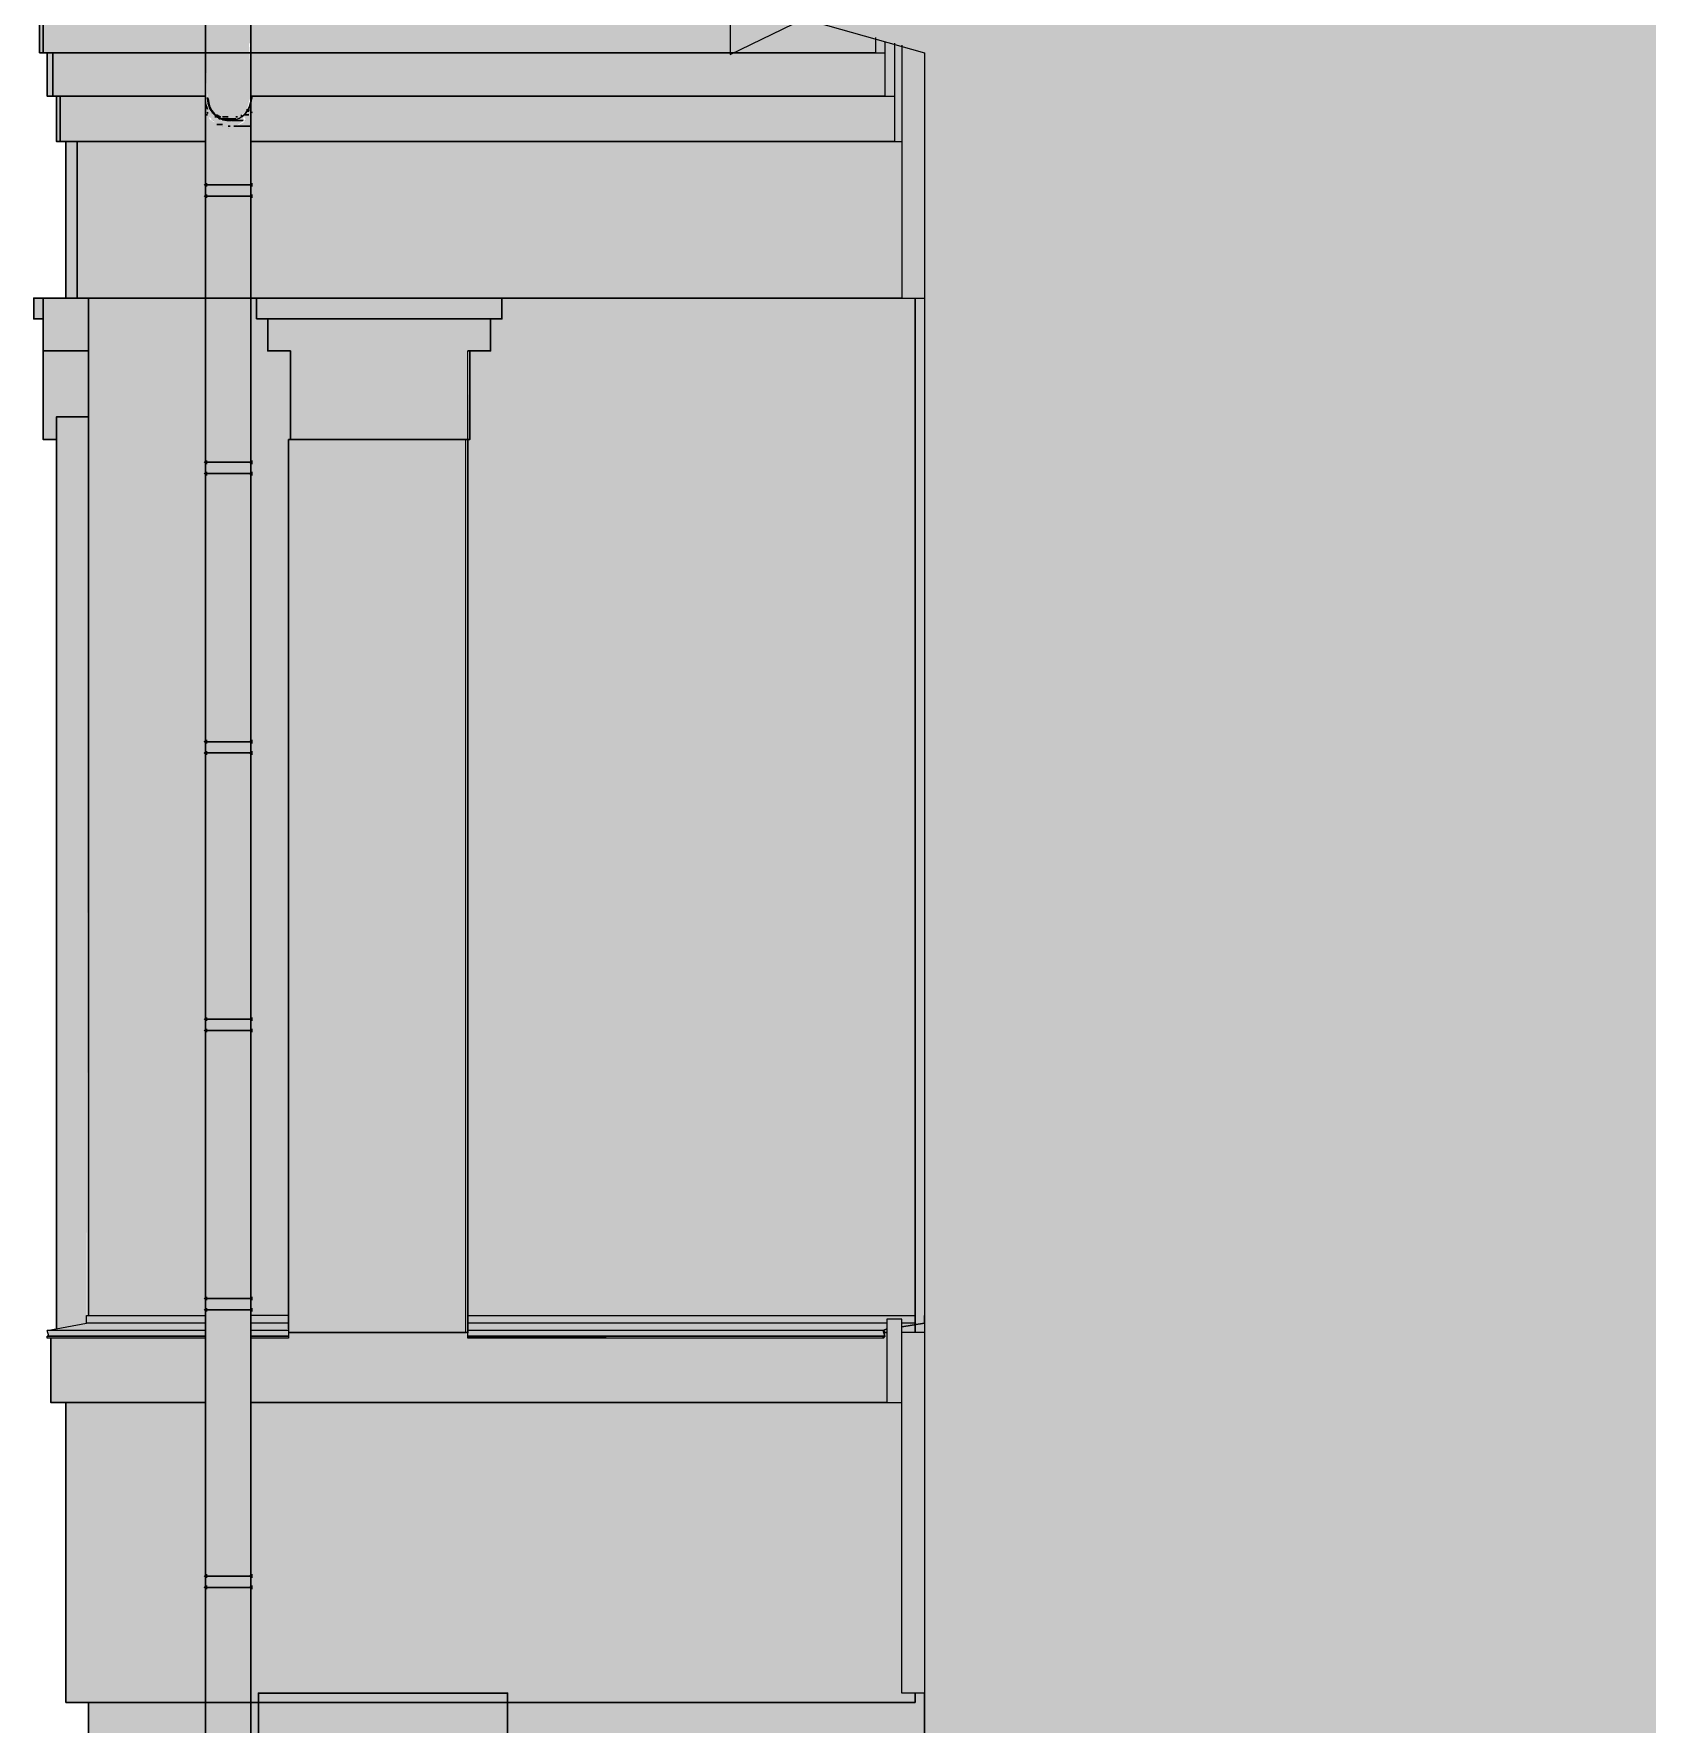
# Model space of a CAD drawing. Header units: millimetres. Extents: x -11345 to 411485, y -9810 to 73012.
# Drawn here: x 332451 to 336070, y 11413 to 15204 of the extents above; entities that cross this region are included whole.
import ezdxf

# ---------------------------------------------------------------- set-up
doc = ezdxf.new("R2010")
doc.units = ezdxf.units.MM
for name, color, linetype in [('PDF _Линии', 7, 'Continuous'), ('PDF _Стены наружные', 7, 'Continuous'), ('PDF _Стены отделка', 7, 'Continuous'), ('PDF _Узлы', 7, 'Continuous')]:
    doc.layers.add(name, color=color, linetype=linetype)
for name, color, linetype, true_color in [('PDF _Обобщенные модели', 7, 'Continuous', 0xb5bcbf), ('PDF _Ограждение', 7, 'Continuous', 0x7f7f7f), ('PDF _Стены штриховка поверхности', 7, 'Continuous', 0xcacbcc)]:
    doc.layers.add(name, color=color, linetype=linetype, true_color=true_color)

msp = doc.modelspace()

# ---------------------------------------------------------------- hatches: boundary and pattern name
at = {"layer": 'PDF _Обобщенные модели', "transparency": 33554559}
h = msp.add_hatch(color=256, dxfattribs=at)
h.paths.add_polyline_path([(332933.43573, 15047.23301), (332933.43573, 15042.99997), (332937.66877, 15047.23301), (332937.66877, 15055.69908)])
h.paths.add_polyline_path([(332844.54192, 15034.53389), (332844.54192, 15040.88345), (332848.77496, 15034.53389), (332852.16139, 15027.76103), (332848.77496, 15030.30085)])
h.paths.add_polyline_path([(332929.20269, 15030.30085), (332924.96965, 15021.83478), (332924.96965, 15026.06781)], flags=0)
h.paths.add_polyline_path([(332912.27054, 15013.3687), (332905.92098, 15011.25218), (332908.0375, 15013.3687)], flags=0)
h.paths.add_polyline_path([(332929.20269, -293.29797), (332924.96965, -293.29797), (332920.73661, -289.06493), (332920.73661, -286.94841), (332924.96965, -289.06493)], flags=0)
h.paths.add_polyline_path([(332861.47407, 15013.3687), (332865.70711, 15013.3687), (332874.17319, 15009.13566)], flags=0)
h.paths.add_polyline_path([(332844.54192, 15017.60174), (332848.77496, 15013.3687), (332848.77496, 15009.13566), (332853.008, 15009.13566), (332857.24104, 15004.90262), (332848.77496, 15009.13566), (332844.54192, 15013.3687)], flags=0)
h.paths.add_polyline_path([(332869.94015, 15017.60174), (332878.40623, 15017.60174), (332886.87231, 15013.3687)], flags=0)
h.paths.add_polyline_path([(332920.73661, 15026.06781), (332920.73661, 15021.83478), (332924.96965, 15013.3687), (332924.96965, 15009.13566), (332920.73661, 15004.90262), (332912.27054, 15000.66958), (332903.80446, 14996.43655), (332916.50357, 15004.90262), (332920.73661, 15009.13566), (332924.96965, 15009.13566), (332920.73661, 15013.3687), (332920.73661, 15021.83478), (332916.50357, 15017.60174), (332916.50357, 15021.83478)], flags=0)
h.paths.add_polyline_path([(332929.20269, 15360.47784), (332924.96965, 15352.01177), (332908.0375, 15339.31265), (332886.87231, 15335.07961), (332876.28971, 15339.31265), (332878.40623, 15339.31265), (332886.87231, 15335.07961), (332895.33838, 15339.31265), (332903.80446, 15339.31265), (332908.0375, 15343.54569), (332924.96965, 15352.01177), (332924.96965, 15356.24481)], flags=0)
h.paths.add_polyline_path([(332941.9018, 15375.71678), (332941.9018, 15377.41), (332956.01193, 15397.16418), (332950.36788, 15385.87607)], flags=0)
h.paths.add_polyline_path([(332793.74546, 15428.20646), (332793.74546, 15394.34215), (332789.51242, 15385.87607), (332793.74546, 15377.41), (332802.21154, 15356.24481), (332810.67761, 15343.54569), (332814.91065, 15335.07961), (332840.30888, 15275.81708), (332840.30888, 15225.02062), (332836.07584, 15225.02062), (332836.07584, 15182.69023), (332840.30888, 15051.46604), (332840.30888, 15047.23301), (332836.07584, 15055.69908), (332836.07584, 15047.23301), (332840.30888, 15042.99997), (332840.30888, 15034.53389), (332836.07584, 15047.23301), (332836.07584, 6098.58994), (332840.30888, 5497.49849), (332836.07584, 5497.49849), (332836.07584, 4341.87902), (332840.30888, 4337.64599), (332848.77496, 4337.64599), (332844.54192, 4320.71383), (332848.77496, 4320.71383), (332844.54192, 4316.48079), (332836.07584, 4316.48079), (332836.07584, 244.2979), (332891.10534, 244.2979), (332903.80446, 231.59879), (332903.80446, 214.66663), (332899.57142, 210.4336), (332891.10534, 206.20056), (332891.10534, 201.96752), (332903.80446, 201.96752), (332903.80446, -382.19177), (332908.0375, -377.95873), (332912.27054, -377.95873), (332924.96965, -365.25962), (332929.20269, -361.02658), (332937.66877, -344.09443), (332937.66877, -335.62835), (332933.43573, -322.92924), (332937.66877, -331.39531), (332937.66877, 4316.48079), (332929.20269, 4316.48079), (332924.96965, 4320.71383), (332929.20269, 4320.71383), (332924.96965, 4337.64599), (332933.43573, 4337.64599), (332937.66877, 4341.87902), (332937.66877, 15038.76693), (332933.43573, 15038.76693), (332935.97555, 15033.68728), (332933.43573, 15026.06781), (332933.43573, 15038.76693), (332929.20269, 15034.53389), (332933.43573, 15051.46604), (332937.66877, 15064.16516), (332937.66877, 15106.49554), (332933.43573, 15182.69023), (332937.66877, 15182.69023), (332937.66877, 15275.81708), (332963.067, 15335.07961), (332963.067, 15339.31265), (332971.53307, 15352.01177), (332971.53307, 15360.47784), (332984.23219, 15385.87607), (332979.99915, 15402.80823), (332979.99915, 15428.20646), (332984.23219, 15445.13861), (332975.76611, 15428.20646), (332967.30003, 15415.50734), (332967.30003, 15411.2743), (332963.067, 15407.04127), (332963.067, 15411.2743), (332988.46523, 15453.60469), (332992.69826, 15462.07076), (332975.76611, 15462.07076), (332971.53307, 15453.60469), (332954.60092, 15411.2743), (332950.36788, 15407.04127), (332924.96965, 15377.41), (332891.10534, 15373.17696), (332861.47407, 15377.41), (332857.24104, 15377.41), (332848.77496, 15385.87607), (332827.60977, 15411.2743), (332806.44458, 15462.07076), (332781.04635, 15462.07076), (332810.67761, 15411.2743), (332827.60977, 15385.87607), (332831.84281, 15377.41), (332836.07584, 15373.17696), (332840.30888, 15366.8274), (332831.84281, 15377.41), (332823.37673, 15385.87607), (332819.14369, 15394.34215), (332810.67761, 15407.04127), (332806.44458, 15415.50734), (332797.9785, 15428.20646), (332785.27938, 15449.37165)], flags=0)
for points in [[(332840.30888, 14865.21236), (332840.30888, 14869.4454), (332836.07584, 14869.4454), (332831.84281, 14865.21236), (332836.07584, 14860.97932), (332840.30888, 14860.97932)], [(332941.9018, 14865.21236), (332941.9018, 14869.4454), (332937.66877, 14869.4454), (332933.43573, 14865.21236), (332937.66877, 14860.97932), (332941.9018, 14860.97932)], [(332840.30888, 14839.81413), (332840.30888, 14844.04717), (332836.07584, 14844.04717), (332831.84281, 14839.81413), (332836.07584, 14835.58109), (332840.30888, 14835.58109)], [(332941.9018, 14839.81413), (332941.9018, 14844.04717), (332937.66877, 14844.04717), (332933.43573, 14839.81413), (332937.66877, 14835.58109), (332941.9018, 14835.58109)], [(332840.30888, 14242.95572), (332840.30888, 14247.18876), (332836.07584, 14247.18876), (332831.84281, 14242.95572), (332836.07584, 14238.72268), (332840.30888, 14238.72268)], [(332840.30888, 14217.55749), (332840.30888, 14221.79053), (332836.07584, 14221.79053), (332831.84281, 14217.55749), (332836.07584, 14213.32445), (332840.30888, 14213.32445)], [(332941.9018, 14242.95572), (332941.9018, 14247.18876), (332937.66877, 14247.18876), (332933.43573, 14242.95572), (332937.66877, 14238.72268), (332941.9018, 14238.72268)], [(332941.9018, 14217.55749), (332941.9018, 14221.79053), (332937.66877, 14221.79053), (332933.43573, 14217.55749), (332937.66877, 14213.32445), (332941.9018, 14213.32445)], [(332840.30888, 13616.46604), (332840.30888, 13620.69908), (332836.07584, 13620.69908), (332831.84281, 13616.46604), (332836.07584, 13612.23301), (332840.30888, 13612.23301)], [(332941.9018, 13616.46604), (332941.9018, 13620.69908), (332937.66877, 13620.69908), (332933.43573, 13616.46604), (332937.66877, 13612.23301), (332941.9018, 13612.23301)], [(332840.30888, 13591.06781), (332840.30888, 13595.30085), (332836.07584, 13595.30085), (332831.84281, 13591.06781), (332836.07584, 13586.83478), (332840.30888, 13586.83478)], [(332941.9018, 13591.06781), (332941.9018, 13595.30085), (332937.66877, 13595.30085), (332933.43573, 13591.06781), (332937.66877, 13586.83478), (332941.9018, 13586.83478)], [(332840.30888, 12994.20941), (332840.30888, 12998.44245), (332836.07584, 12998.44245), (332831.84281, 12994.20941), (332836.07584, 12989.97637), (332840.30888, 12989.97637)], [(332840.30888, 12968.81118), (332840.30888, 12973.04422), (332836.07584, 12973.04422), (332831.84281, 12968.81118), (332836.07584, 12964.57814), (332840.30888, 12964.57814)], [(332941.9018, 12994.20941), (332941.9018, 12998.44245), (332937.66877, 12998.44245), (332933.43573, 12994.20941), (332937.66877, 12989.97637), (332941.9018, 12989.97637)], [(332941.9018, 12968.81118), (332941.9018, 12973.04422), (332937.66877, 12973.04422), (332933.43573, 12968.81118), (332937.66877, 12964.57814), (332941.9018, 12964.57814)], [(332840.30888, 12367.71973), (332840.30888, 12371.95277), (332836.07584, 12371.95277), (332831.84281, 12367.71973), (332836.07584, 12363.48669), (332840.30888, 12363.48669)], [(332941.9018, 12367.71973), (332941.9018, 12371.95277), (332937.66877, 12371.95277), (332933.43573, 12367.71973), (332937.66877, 12363.48669), (332941.9018, 12363.48669)], [(332840.30888, 12342.3215), (332840.30888, 12346.55454), (332836.07584, 12346.55454), (332831.84281, 12342.3215), (332836.07584, 12338.08846), (332840.30888, 12338.08846)], [(332941.9018, 12342.3215), (332941.9018, 12346.55454), (332937.66877, 12346.55454), (332933.43573, 12342.3215), (332937.66877, 12338.08846), (332941.9018, 12338.08846)], [(332840.30888, 11745.46309), (332840.30888, 11749.69613), (332836.07584, 11749.69613), (332831.84281, 11745.46309), (332836.07584, 11741.23006), (332840.30888, 11741.23006)], [(332840.30888, 11720.06486), (332840.30888, 11724.2979), (332836.07584, 11724.2979), (332831.84281, 11720.06486), (332836.07584, 11715.83183), (332840.30888, 11715.83183)], [(332941.9018, 11745.46309), (332941.9018, 11749.69613), (332937.66877, 11749.69613), (332933.43573, 11745.46309), (332937.66877, 11741.23006), (332941.9018, 11741.23006)], [(332941.9018, 11720.06486), (332941.9018, 11724.2979), (332937.66877, 11724.2979), (332933.43573, 11720.06486), (332937.66877, 11715.83183), (332941.9018, 11715.83183)]]:
    msp.add_hatch(color=7, dxfattribs=at).paths.add_polyline_path(points)
at = {"layer": 'PDF _Ограждение', "true_color": 0x373f43, "transparency": 33554559}
for points in [[(332484.73366, 12283.05897), (332480.50062, 12283.05897), (332480.50062, 12278.82593), (332836.07584, 12278.82593), (332836.07584, 12329.62239), (332569.39443, 12329.62239), (332569.39443, 12312.69023), (332480.50062, 12295.75808), (332480.50062, 12291.52504)], [(332937.66877, 12329.62239), (332937.66877, 12278.82593), (333022.32953, 12278.82593), (333022.32953, 12329.62239)], [(333424.46818, 12329.62239), (333424.46818, 12283.05897), (334359.96965, 12283.05897), (334355.73661, 12295.75808), (334364.20269, 12299.99112), (334364.20269, 12321.15631), (334398.067, 12321.15631), (334398.067, 12304.22416), (334427.69826, 12308.4572), (334427.69826, 12329.62239)]]:
    msp.add_hatch(color=149, dxfattribs=at).paths.add_polyline_path(points)
at = {"layer": 'PDF _Ограждение', "transparency": 33554559}
for points in [[(334359.96965, 12295.75808), (334355.73661, 12295.75808), (334359.96965, 12283.05897)], [(334398.067, 12304.22416), (334402.30003, 12304.22416), (334448.86346, 12312.69023)]]:
    msp.add_hatch(color=256, dxfattribs=at).paths.add_polyline_path(points)
at = {"layer": 'PDF _Стены наружные', "true_color": 0xe2e2e2, "transparency": 33554687}
for points in [[(334448.86346, 15161.52504), (334398.067, 15178.4572), (334381.13484, 15182.69023), (334359.96965, 15186.92327), (334338.80446, 15195.38935), (334338.80446, 15161.52504), (334359.96965, 15161.52504), (334359.96965, 15064.16516), (334381.13484, 15064.16516), (334381.13484, 14962.57224), (334398.067, 14962.57224), (334398.067, 14611.23006), (334448.86346, 14611.23006)], [(334448.86346, 12291.52504), (334398.067, 12291.52504), (334398.067, 12321.15631), (334364.20269, 12321.15631), (334364.20269, 12134.90262), (334398.067, 12134.90262), (334398.067, 11483.01472), (334448.86346, 11483.01472)]]:
    msp.add_hatch(color=254, dxfattribs=at).paths.add_polyline_path(points)
at = {"layer": 'PDF _Стены штриховка поверхности', "true_color": 0xfbfbf4, "transparency": 33554687}
for points in [[(332522.83101, 14611.23006), (332450.86936, 14611.23006), (332450.86936, 14564.66663), (332472.03455, 14564.66663), (332472.03455, 14293.75218), (332501.66582, 14293.75218), (332501.66582, 12299.99112), (332569.39443, 12312.69023), (332573.62747, 14344.54864), (332573.62747, 12329.62239), (332836.07584, 12329.62239), (332836.07584, 15225.02062), (332840.30888, 15225.02062), (332840.30888, 15275.81708), (332802.21154, 15364.71088), (332463.56847, 15364.71088), (332463.56847, 15161.52504), (332480.50062, 15161.52504), (332480.50062, 15064.16516), (332501.66582, 15064.16516), (332501.66582, 14962.57224), (332522.83101, 14962.57224)], [(332573.62747, 11461.84953), (332573.62747, 4379.97637), (332836.07584, 4379.97637), (332836.07584, 12278.82593), (332488.9667, 12278.82593), (332488.9667, 12134.90262), (332522.83101, 12134.90262), (332522.83101, 11461.84953)]]:
    msp.add_hatch(color=7, dxfattribs=at).paths.add_polyline_path(points)
h = msp.add_hatch(color=7, dxfattribs=at)
h.paths.add_polyline_path([(334448.86346, 12291.52504), (334448.86346, 12312.69023), (334436.16434, 12308.4572), (334427.69826, 12308.4572), (334398.067, 12304.22416), (334398.067, 12291.52504)])
h.paths.add_polyline_path([(334448.86346, 14611.23006), (334398.067, 14611.23006), (334398.067, 14962.57224), (334381.13484, 14962.57224), (334381.13484, 15064.16516), (334359.96965, 15064.16516), (334359.96965, 15161.52504), (334338.80446, 15161.52504), (334338.80446, 15195.38935), (334220.27938, 15225.02062), (334177.949, 15237.71973), (334152.55077, 15225.02062), (334084.82216, 15195.38935), (334025.55962, 15161.52504), (334012.86051, 15157.292), (334012.86051, 15352.01177), (334004.39443, 15364.71088), (332975.76611, 15364.71088), (332967.30003, 15352.01177), (332937.66877, 15275.81708), (332937.66877, 12329.62239), (333022.32953, 12329.62239), (333022.32953, 12278.82593), (332937.66877, 12278.82593), (332937.66877, 4379.97637), (332975.76611, 4379.97637), (332975.76611, 4346.11206), (333475.26464, 4346.11206), (333475.26464, 4379.97637), (334448.86346, 4379.97637), (334448.86346, 11483.01472), (334398.067, 11483.01472), (334398.067, 12134.90262), (334364.20269, 12134.90262), (334364.20269, 12299.99112), (334355.73661, 12295.75808), (334359.96965, 12291.52504), (334359.96965, 12283.05897), (334355.73661, 12283.05897), (334355.73661, 12278.82593), (333424.46818, 12278.82593), (333420.23514, 12291.52504), (333420.23514, 14293.75218), (333424.46818, 14293.75218), (333424.46818, 14492.70498), (333428.70121, 14492.70498), (333424.46818, 14293.75218), (333424.46818, 12329.62239), (334427.69826, 12329.62239), (334427.69826, 12308.4572), (334444.63042, 12312.69023), (334448.86346, 12312.69023)])
at = {"layer": 'PDF _Узлы', "true_color": 0x939393, "transparency": 33554687}
msp.add_hatch(color=252, dxfattribs=at).paths.add_polyline_path([(346720.44163, 15474.76988), (340154.99915, 18459.06191), (340370.8841, 18353.23596), (334271.07584, 15474.76988), (334224.51242, 15449.37165), (334012.86051, 15352.01177), (334012.86051, 15157.292), (334025.55962, 15161.52504), (334177.949, 15237.71973), (334448.86346, 15161.52504), (334448.86346, -670.03838), (336417.22629, -670.03838), (339291.45933, -686.97053), (348904.68941, -686.97053), (352286.88705, -737.76699), (353552.56552, -737.76699), (353552.56552, 3300.55159), (354035.13189, 3237.05602), (354035.13189, 3309.01767), (346132.0493, 4346.11206), (346132.0493, 15449.37165), (346335.23514, 15352.01177), (346568.05225, 15237.71973), (346720.44163, 15161.52504)])

# ---------------------------------------------------------------- linework, layer by layer
at = {"layer": 'PDF _Линии', "lineweight": 9}
msp.add_lwpolyline([(353552.56552, 3300.55159), (354035.13189, 3237.05602), (354035.13189, 3309.01767), (352981.10534, 3444.47489), (346132.0493, 4346.11206), (346132.0493, 15449.37165), (346720.44163, 15161.52504), (346720.44163, 15474.76988), (340154.99915, 18459.06191), (340370.8841, 18353.23596), (334012.86051, 15352.01177), (334012.86051, 15157.292), (334177.949, 15237.71973), (334448.86346, 15161.52504), (334448.86346, -670.03838), (336417.22629, -670.03838), (339240.66287, -686.97053), (345374.33543, -686.97053), (348904.68941, -686.97053), (352341.91655, -737.76699), (353552.56552, -737.76699)], close=True, dxfattribs=at)
at = {"layer": 'PDF _Линии', "lineweight": 30}
for points in [[(332463.56847, 15161.52504), (332463.56847, 15364.71088)], [(332472.03455, 15364.71088), (332472.03455, 15161.52504)], [(332836.07584, 15225.02062), (332836.07584, 15182.69023), (332836.07584, 15174.22416), (332836.07584, 15169.99112), (332836.07584, 15165.75808), (332836.07584, 15157.292), (332836.07584, 15153.05897), (332836.07584, 15144.59289), (332836.07584, 15140.35985), (332836.07584, 15136.12681), (332836.07584, 15127.66073), (332836.07584, 15123.4277), (332836.07584, 15119.19466), (332836.07584, 15110.72858), (332836.07584, 15106.49554), (332836.07584, 15102.2625), (332836.07584, 15098.02947), (332836.07584, 15093.79643), (332836.07584, 15089.56339), (332836.07584, 15081.09731), (332836.07584, 15076.86427), (332836.07584, 15072.63124), (332836.07584, 15068.3982), (332836.07584, 15064.16516), (332836.07584, 15059.93212), (332836.07584, 15055.69908), (332836.07584, 15051.46604), (332836.07584, 15047.23301), (332836.07584, 15042.99997), (332836.07584, 15038.76693), (332836.07584, 15026.06781), (332836.07584, 15055.69908), (332836.07584, 15042.99997), (332836.07584, 15038.76693), (332836.07584, 15034.53389), (332836.07584, 15030.30085), (332836.07584, 15026.06781), (332836.07584, 15021.83478), (332836.07584, 15017.60174), (332836.07584, 15013.3687), (332836.07584, 15009.13566), (332836.07584, 15004.90262), (332836.07584, 15000.66958), (332836.07584, 14996.43655), (332836.07584, 14992.20351), (332836.07584, 14987.97047), (332836.07584, 14983.73743), (332836.07584, 14979.50439), (332836.07584, 14975.27135), (332836.07584, 14966.80528), (332836.07584, 14962.57224), (332836.07584, 14958.3392), (332836.07584, 14949.87312), (332836.07584, 14945.64009), (332836.07584, 14941.40705), (332836.07584, 14932.94097), (332836.07584, 14928.70793), (332836.07584, 14924.47489), (332836.07584, 14916.00882), (332836.07584, 14911.77578), (332836.07584, 14903.3097), (332836.07584, 14899.07666), (332836.07584, 14852.51324), (332836.07584, 244.2979)], [(332937.66877, -136.67555), (332937.66877, 14852.51324), (332937.66877, 14899.07666), (332937.66877, 14903.3097), (332937.66877, 14907.54274), (332937.66877, 14911.77578), (332937.66877, 14920.24186), (332937.66877, 14924.47489), (332937.66877, 14932.94097), (332937.66877, 14937.17401), (332937.66877, 14941.40705), (332937.66877, 14949.87312), (332937.66877, 14954.10616), (332937.66877, 14958.3392), (332937.66877, 14966.80528), (332937.66877, 14971.03832), (332937.66877, 14975.27135), (332937.66877, 14979.50439), (332937.66877, 14983.73743), (332937.66877, 14992.20351), (332937.66877, 14996.43655), (332937.66877, 15000.66958), (332937.66877, 15004.90262), (332937.66877, 15009.13566), (332937.66877, 15013.3687), (332937.66877, 15017.60174), (332937.66877, 15021.83478), (332937.66877, 15026.06781), (332937.66877, 15030.30085), (332937.66877, 15034.53389), (332937.66877, 15038.76693), (332937.66877, 15042.99997), (332937.66877, 15055.69908), (332937.66877, 15026.06781), (332937.66877, 15038.76693), (332937.66877, 15042.99997), (332937.66877, 15047.23301), (332937.66877, 15051.46604), (332937.66877, 15055.69908), (332937.66877, 15059.93212), (332937.66877, 15064.16516), (332937.66877, 15068.3982), (332937.66877, 15072.63124), (332937.66877, 15076.86427), (332937.66877, 15081.09731), (332937.66877, 15085.33035), (332937.66877, 15089.56339), (332937.66877, 15093.79643), (332937.66877, 15098.02947), (332937.66877, 15106.49554), (332937.66877, 15110.72858), (332937.66877, 15114.96162), (332937.66877, 15119.19466), (332937.66877, 15127.66073), (332937.66877, 15131.89377), (332937.66877, 15136.12681), (332937.66877, 15144.59289), (332937.66877, 15148.82593), (332937.66877, 15157.292), (332937.66877, 15161.52504), (332937.66877, 15165.75808), (332937.66877, 15174.22416), (332937.66877, 15178.4572), (332937.66877, 15182.69023), (332937.66877, 15225.02062)], [(332836.07584, 15064.16516), (332480.50062, 15064.16516), (332480.50062, 15161.52504)], [(332493.19974, 15161.52504), (332493.19974, 15064.16516)], [(332836.07584, 14962.57224), (332501.66582, 14962.57224), (332501.66582, 15064.16516)], [(332510.13189, 15064.16516), (332510.13189, 14962.57224)], [(332937.66877, 15064.16516), (334359.96965, 15064.16516)], [(332522.83101, 14962.57224), (332522.83101, 14611.23006), (332450.86936, 14611.23006), (332450.86936, 14564.66663), (332472.03455, 14564.66663)], [(332548.22924, 14962.57224), (332548.22924, 14611.23006)], [(332937.66877, 14962.57224), (334381.13484, 14962.57224)], [(332501.66582, 14293.75218), (332472.03455, 14293.75218), (332472.03455, 14611.23006)], [(332573.62747, 14611.23006), (332573.62747, 12329.62239)], [(334427.69826, 12291.52504), (334427.69826, 12308.4572), (334427.69826, 14611.23006)], [(332975.76611, 14564.66663), (332975.76611, 14492.70498), (333026.56257, 14492.70498), (333026.56257, 14293.75218)], [(333424.46818, 14492.70498), (333475.26464, 14492.70498), (333475.26464, 14564.66663)], [(332573.62747, 14492.70498), (332472.03455, 14492.70498)], [(333428.70121, 14492.70498), (333428.70121, 14293.75218), (333026.56257, 14293.75218), (333022.32953, 14293.75218), (333022.32953, 12299.99112)], [(332501.66582, 12299.99112), (332501.66582, 14344.54864), (332573.62747, 14344.54864)], [(333424.46818, 14293.75218), (333424.46818, 12291.52504), (333022.32953, 12291.52504)], [(334364.20269, 12291.52504), (334359.96965, 12291.52504)], [(332488.9667, 12278.82593), (332488.9667, 12134.90262), (332836.07584, 12134.90262)], [(332937.66877, 12134.90262), (334364.20269, 12134.90262)], [(332573.62747, 11461.84953), (332573.62747, 4379.97637)], [(334427.69826, 11461.84953), (334427.69826, 11483.01472)]]:
    msp.add_lwpolyline(points, dxfattribs=at)
at = {"layer": 'PDF _Линии', "lineweight": 30, "ltscale": 10.752297}
msp.add_lwpolyline([(332463.56847, 15161.52504), (334338.80446, 15161.52504)], dxfattribs=at)
at = {"layer": 'PDF _Линии', "lineweight": 30}
for points in [[(332840.41223, 15061.00071, 0.0165455404), (332840.30888, 15057.8156, -0.0165455404)], [(332840.30888, 15028.18433, 0.0142891825), (332840.39156, 15025.363, -0.0142891825)]]:
    msp.add_lwpolyline(points, format="xyb", close=True, dxfattribs=at)
for points in [[(332937.66877, 14839.81413), (332937.66877, 14865.21236), (332886.87231, 14865.21236), (332836.07584, 14865.21236), (332836.07584, 14839.81413), (332886.87231, 14839.81413)], [(332950.36788, 14564.66663), (333500.66287, 14564.66663), (333500.66287, 14611.23006), (332950.36788, 14611.23006)], [(332937.66877, 14217.55749), (332937.66877, 14242.95572), (332886.87231, 14242.95572), (332836.07584, 14242.95572), (332836.07584, 14217.55749), (332886.87231, 14217.55749)], [(332937.66877, 13591.06781), (332937.66877, 13616.46604), (332886.87231, 13616.46604), (332836.07584, 13616.46604), (332836.07584, 13591.06781), (332886.87231, 13591.06781)], [(332937.66877, 12968.81118), (332937.66877, 12994.20941), (332886.87231, 12994.20941), (332836.07584, 12994.20941), (332836.07584, 12968.81118), (332886.87231, 12968.81118)], [(332937.66877, 12342.3215), (332937.66877, 12367.71973), (332886.87231, 12367.71973), (332836.07584, 12367.71973), (332836.07584, 12342.3215), (332886.87231, 12342.3215)], [(332937.66877, 11720.06486), (332937.66877, 11745.46309), (332886.87231, 11745.46309), (332836.07584, 11745.46309), (332836.07584, 11720.06486), (332886.87231, 11720.06486)], [(332954.60092, 11364.48964), (333513.36198, 11364.48964), (333513.36198, 11483.01472), (332954.60092, 11483.01472)]]:
    msp.add_lwpolyline(points, close=True, dxfattribs=at)
at = {"layer": 'PDF _Линии', "lineweight": 30, "ltscale": 8.974358}
msp.add_lwpolyline([(332522.83101, 14611.23006), (334398.067, 14611.23006)], dxfattribs=at)
at = {"layer": 'PDF _Линии', "lineweight": 30, "ltscale": 9.143686}
msp.add_lwpolyline([(332522.83101, 12134.90262), (332522.83101, 11461.84953), (334427.69826, 11461.84953)], dxfattribs=at)
at = {"layer": 'PDF _Линии', "lineweight": 30}
for centre, radius, start, end in [((332888.12549, 15057.78559), 49.54328, 0.03471417, 3.9867781), ((332890.9308, 15058.78045), 48.66931, 359.99970781, 4.02156604), ((332888.62195, 15028.18352), 49.04682, 356.84355682, 0.00095629), ((332890.89141, 15029.14727), 48.70871, 356.82074448, 359.99941761)]:
    msp.add_arc(centre, radius, start, end, dxfattribs=at)
at = {"layer": 'PDF _Обобщенные модели', "color": 7, "lineweight": 18}
for points in [[(332840.30888, 15057.8156, 0.4142163914), (332888.98882, 15009.13566, 0.414216424), (332937.66877, 15057.8156)], [(332842.24023, 15058.7802, 0.4142132609), (332890.92017, 15010.10026, 0.4142132609), (332939.60012, 15058.7802)]]:
    msp.add_lwpolyline(points, format="xyb", dxfattribs=at)
at = {"layer": 'PDF _Обобщенные модели', "lineweight": 0}
for points in [[(332937.66877, 15051.46604), (332937.66877, 15051.46604), (332937.66877, 15051.46604)], [(332836.07584, 15021.83478), (332836.07584, 15021.83478), (332836.07584, 15021.83478)], [(332840.30888, 15030.30085), (332840.30888, 15030.30085), (332840.30888, 15030.30085)], [(332840.30888, 15026.06781), (332840.30888, 15026.06781), (332840.30888, 15026.06781)], [(332848.77496, 15026.06781), (332848.77496, 15026.06781), (332848.77496, 15026.06781)], [(332857.24104, 15017.60174), (332857.24104, 15017.60174), (332857.24104, 15017.60174)], [(332861.47407, 15021.83478), (332861.47407, 15021.83478), (332861.47407, 15021.83478)], [(332886.87231, 15013.3687), (332886.87231, 15013.3687), (332886.87231, 15013.3687)], [(332920.73661, 15021.83478), (332920.73661, 15021.83478), (332920.73661, 15021.83478)], [(332933.43573, 15026.06781), (332933.43573, 15026.06781), (332933.43573, 15026.06781)], [(332937.66877, 15038.76693), (332937.66877, 15038.76693), (332937.66877, 15038.76693)], [(332937.66877, 15030.30085), (332937.66877, 15030.30085), (332937.66877, 15030.30085)], [(332937.66877, 15030.30085), (332937.66877, 15030.30085), (332937.66877, 15030.30085)], [(332937.66877, 15021.83478), (332937.66877, 15021.83478), (332937.66877, 15021.83478)], [(332874.17319, 15009.13566), (332874.17319, 15009.13566), (332874.17319, 15009.13566)], [(332899.57142, 15009.13566), (332899.57142, 15009.13566), (332899.57142, 15009.13566)], [(332924.96965, 15009.13566), (332924.96965, 15009.13566), (332924.96965, 15009.13566)]]:
    msp.add_lwpolyline(points, close=True, dxfattribs=at)
for points in [[(332840.30888, 15034.53389), (332836.07584, 15047.23301), (332840.30888, 15034.53389)], [(332840.30888, 15021.83478), (332836.07584, 15021.83478), (332840.30888, 15021.83478)], [(332865.70711, 15017.60174), (332857.24104, 15017.60174), (332865.70711, 15017.60174)], [(332857.24104, 15017.60174), (332857.24104, 15017.60174), (332857.24104, 15017.60174)], [(332857.24104, 15017.60174), (332857.24104, 15017.60174), (332857.24104, 15017.60174)], [(332869.94015, 15017.60174), (332861.47407, 15021.83478), (332869.94015, 15017.60174)], [(332903.80446, 15013.3687), (332865.70711, 15013.3687), (332903.80446, 15013.3687)], [(332886.87231, 15017.60174), (332874.17319, 15017.60174), (332886.87231, 15017.60174)], [(332903.80446, 15013.3687), (332886.87231, 15013.3687), (332903.80446, 15013.3687)], [(332908.0375, 15017.60174), (332903.80446, 15017.60174), (332908.0375, 15017.60174)], [(332916.50357, 15017.60174), (332916.50357, 15021.83478), (332916.50357, 15017.60174)], [(332933.43573, 15021.83478), (332924.96965, 15021.83478), (332933.43573, 15021.83478)], [(332929.20269, 15030.30085), (332929.20269, 15034.53389), (332929.20269, 15030.30085)], [(332933.43573, 15030.30085), (332929.20269, 15030.30085), (332933.43573, 15030.30085)], [(332933.43573, 15030.30085), (332933.43573, 15038.76693), (332933.43573, 15030.30085)], [(332853.008, 15009.13566), (332853.008, 15009.13566), (332853.008, 15009.13566)], [(332853.008, 15009.13566), (332853.008, 15009.13566), (332853.008, 15009.13566)], [(332853.008, 15009.13566), (332853.008, 15009.13566), (332853.008, 15009.13566)], [(332874.17319, 15000.66958), (332861.47407, 15000.66958), (332874.17319, 15000.66958)], [(332874.17319, 14996.43655), (332874.17319, 14996.43655), (332874.17319, 14996.43655)], [(332874.17319, 14996.43655), (332874.17319, 14996.43655), (332874.17319, 14996.43655)], [(332874.17319, 14996.43655), (332874.17319, 14996.43655), (332874.17319, 14996.43655)], [(332891.10534, 14996.43655), (332886.87231, 14996.43655), (332891.10534, 14996.43655)], [(332886.87231, 14992.20351), (332886.87231, 14992.20351), (332886.87231, 14992.20351)], [(332899.57142, 15009.13566), (332895.33838, 15009.13566), (332899.57142, 15009.13566)], [(332920.73661, 15009.13566), (332899.57142, 15009.13566), (332920.73661, 15009.13566)], [(332920.73661, 15009.13566), (332899.57142, 15009.13566), (332920.73661, 15009.13566)], [(332899.57142, 14996.43655), (332899.57142, 14996.43655), (332899.57142, 14996.43655)], [(332899.57142, 14996.43655), (332899.57142, 14996.43655), (332899.57142, 14996.43655)], [(332899.57142, 14996.43655), (332899.57142, 14996.43655), (332899.57142, 14996.43655)], [(332937.66877, 14996.43655), (332899.57142, 14996.43655), (332937.66877, 14996.43655)], [(332920.73661, 15009.13566), (332920.73661, 15009.13566), (332920.73661, 15009.13566)], [(332920.73661, 15009.13566), (332920.73661, 15009.13566), (332920.73661, 15009.13566)]]:
    msp.add_lwpolyline(points, dxfattribs=at)
at = {"layer": 'PDF _Ограждение', "color": 7, "lineweight": 9}
for points in [[(332836.07584, 12278.82593), (332480.50062, 12278.82593), (332480.50062, 12283.05897), (332484.73366, 12283.05897), (332480.50062, 12295.75808), (332569.39443, 12312.69023), (332569.39443, 12329.62239), (332836.07584, 12329.62239)], [(333022.32953, 12329.62239), (332937.66877, 12329.62239)], [(334359.96965, 12283.05897), (334355.73661, 12278.82593), (333424.46818, 12278.82593), (333424.46818, 12283.05897), (333424.46818, 12295.75808), (333424.46818, 12312.69023), (333424.46818, 12329.62239), (334427.69826, 12329.62239)], [(334448.86346, 12312.69023), (334398.067, 12304.22416), (334448.86346, 12312.69023), (334448.86346, 12329.62239)], [(332836.07584, 12295.75808), (332480.50062, 12295.75808)], [(332484.73366, 12283.05897), (332836.07584, 12283.05897), (332480.50062, 12283.05897)], [(332836.07584, 12312.69023), (332569.39443, 12312.69023)], [(333022.32953, 12312.69023), (332937.66877, 12312.69023)], [(333022.32953, 12299.99112), (333022.32953, 12295.75808), (333022.32953, 12283.05897), (333022.32953, 12278.82593), (332937.66877, 12278.82593)], [(333022.32953, 12295.75808), (332937.66877, 12295.75808)], [(334364.20269, 12312.69023), (333424.46818, 12312.69023)], [(334355.73661, 12295.75808), (333424.46818, 12295.75808)], [(334355.73661, 12278.82593), (334355.73661, 12283.05897), (333424.46818, 12283.05897), (334359.96965, 12283.05897), (334355.73661, 12283.05897)], [(334427.69826, 12312.69023), (334398.067, 12312.69023)]]:
    msp.add_lwpolyline(points, dxfattribs=at)
at = {"layer": 'PDF _Ограждение', "color": 149, "lineweight": 0, "true_color": 0x373f43}
for points in [[(332480.50062, 12283.05897), (332836.07584, 12283.05897), (332480.50062, 12283.05897)], [(334355.73661, 12283.05897), (334355.73661, 12283.05897), (333424.46818, 12280.94245)]]:
    msp.add_lwpolyline(points, dxfattribs=at)
at = {"layer": 'PDF _Ограждение', "color": 7, "lineweight": 9}
for points in [[(332937.66877, 12283.05897), (333022.32953, 12283.05897)], [(334364.20269, 12299.99112), (334355.73661, 12295.75808), (334359.96965, 12283.05897), (334355.73661, 12283.05897), (334355.73661, 12278.82593), (334359.96965, 12283.05897), (334355.73661, 12283.05897), (334359.96965, 12283.05897), (334355.73661, 12295.75808)], [(334355.73661, 12283.05897), (334359.96965, 12283.05897), (334355.73661, 12283.05897), (334359.96965, 12283.05897)], [(334359.96965, 12283.05897), (334355.73661, 12283.05897), (334359.96965, 12283.05897), (334355.73661, 12283.05897), (334355.73661, 12278.82593)], [(334359.96965, 12283.05897), (334355.73661, 12283.05897), (334355.73661, 12278.82593), (334359.96965, 12283.05897), (334355.73661, 12283.05897)], [(334359.96965, 12283.05897), (334355.73661, 12283.05897), (334359.96965, 12283.05897), (334355.73661, 12278.82593), (334355.73661, 12283.05897), (334359.96965, 12283.05897), (334355.73661, 12283.05897), (334355.73661, 12278.82593), (334359.96965, 12283.05897), (334355.73661, 12283.05897)]]:
    msp.add_lwpolyline(points, close=True, dxfattribs=at)
at = {"layer": 'PDF _Ограждение', "lineweight": 0}
msp.add_lwpolyline([(334359.96965, 12283.05897), (334359.96965, 12283.05897), (334359.96965, 12283.05897)], close=True, dxfattribs=at)
at = {"layer": 'PDF _Стены наружные', "lineweight": 18}
for points in [[(333500.66287, 14564.66663), (333500.66287, 14611.23006)], [(333475.26464, 14492.70498), (333475.26464, 14564.66663)], [(333424.46818, 14293.75218), (333424.46818, 14492.70498)], [(333420.23514, 12291.52504), (333420.23514, 14293.75218)]]:
    msp.add_lwpolyline(points, dxfattribs=at)
at = {"layer": 'PDF _Стены отделка', "lineweight": 9}
for points in [[(334338.80446, 15195.38935), (334338.80446, 15161.52504), (334359.96965, 15161.52504)], [(334359.96965, 15186.92327), (334359.96965, 15064.16516), (334381.13484, 15064.16516)], [(334381.13484, 15182.69023), (334381.13484, 14962.57224), (334398.067, 14962.57224)], [(334398.067, 15178.4572), (334398.067, 14611.23006), (334448.86346, 14611.23006)], [(334448.86346, 10674.50439), (334448.86346, 11483.01472), (334398.067, 11483.01472), (334398.067, 12321.15631), (334364.20269, 12321.15631), (334364.20269, 12134.90262), (334398.067, 12134.90262)], [(334448.86346, 12291.52504), (334398.067, 12291.52504)]]:
    msp.add_lwpolyline(points, dxfattribs=at)

doc.saveas('drawing.dxf')
